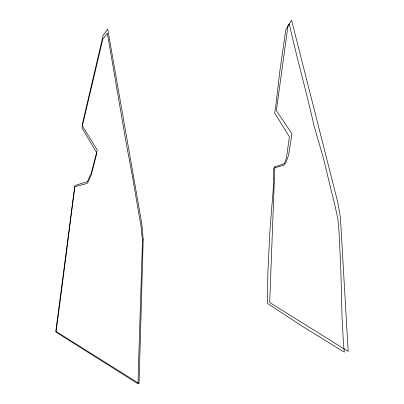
<?xml version="1.0" encoding="UTF-8"?>
<svg xmlns="http://www.w3.org/2000/svg" width="404" height="404" viewBox="0 0 404 404"><rect width="100%" height="100%" fill="white"/><g stroke="black" fill="none" stroke-linecap="round" stroke-linejoin="round"><path stroke-width="0.61" d="M273.649 178.932L273.745 168.099L284.088 165.069L286.486 157.712L289.4 136.815L274.654 112.994L275.508 107.474A84.931 15.094 -77.2 0 0 276.109 103.262L279.881 70.902L285.83 29.563L289.33 24.038C296.698 57.641 306.192 90.723 313.681 124.291A135.355 62.605 86.6 0 0 314.832 128.669L323.261 157.555L331.229 190.466A441.213 309.429 -89.3 0 0 333.684 199.965L337.921 219.044L339.209 234.477L340.84 269.933L342.047 317.625L343.329 340.915A227.159 113.297 86.9 0 0 344.309 352.147L302.859 326.624L267.64 303.515A87.966 20.008 -85.6 0 0 267.69 300.086L267.706 282.684A153.066 48.45 -84.2 0 1 267.892 272.372L269.827 232.744A300.556 115.256 -82.7 0 1 270.296 225.947L273.124 190.678A86.052 19.235 -83.4 0 0 273.654 178.927M142.491 240.85L138.299 371.645A251.374 31.037 -88.5 0 0 138.032 383.8L55.964 332.088A94.329 2.52 -82.7 0 1 56.459 328.381L59.009 309.525A166.887 6.403 -82.8 0 0 60.489 298.399L65.998 255.868A333.946 16.069 -82.9 0 0 66.923 248.596L71.66 210.959A91.016 2.434 -83 0 1 73.291 198.379L74.856 186.749L87.219 183.406L91.082 175.482L96.864 153.106L81.951 127.816L83.295 121.942A89.047 5.075 -78.1 0 1 84.34 117.448L102.858 38.991L107.318 33.118L125.599 139.592A145.288 22.109 83.5 0 0 126.427 144.258L132.209 175.119L138.229 210.232A501.071 122.952 84.3 0 0 140.026 220.392L140.961 225.563L142.491 240.85M143.203 239.264L139.057 383.517L55.808 331.31L74.881 185.512L87.355 181.654L91.294 173.195L97.197 150.03L82.052 125.381L103.202 35.153L107.717 29.159L141.774 223.538L143.203 239.264M274.846 166.832L269.695 302.485L348.192 351.435L340.395 217.352L337.855 202.662L291.557 20.2L287.986 25.836L276.361 110.575L291.956 133.724L288.547 155.383L285.704 163.277L274.846 166.832"/></g></svg>
